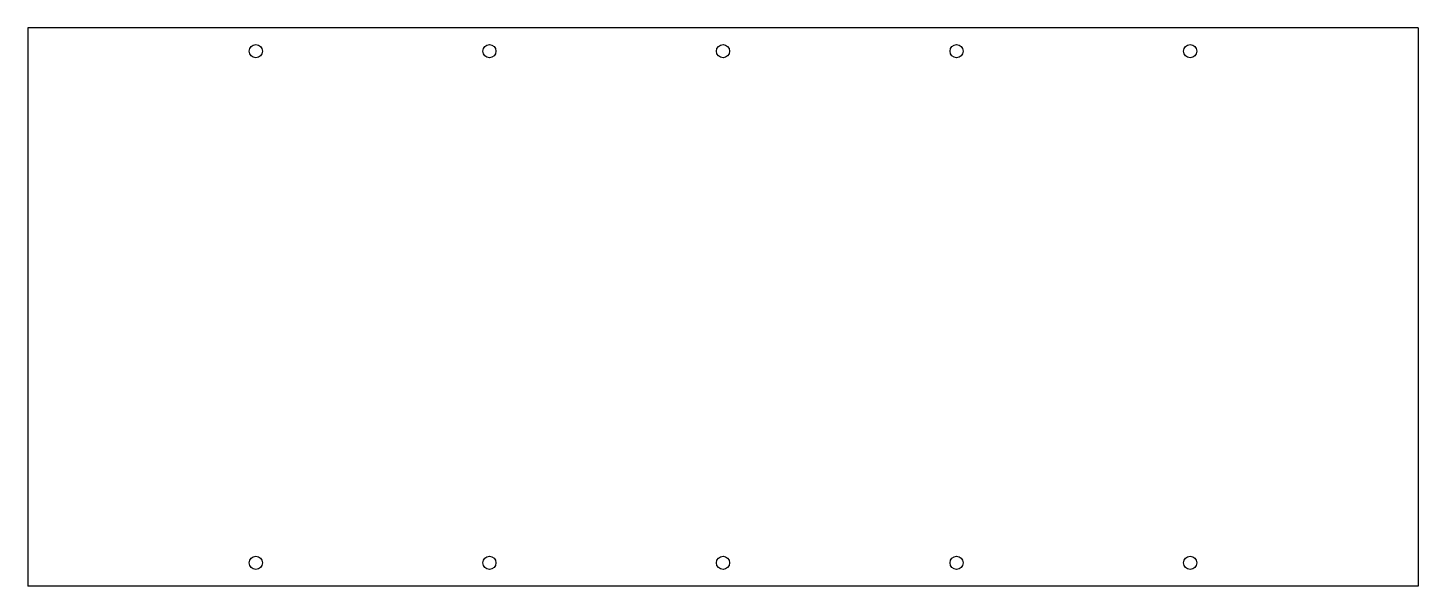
# Model space of a CAD drawing. Header units: millimetres. Extents: x -744 to 744, y -299 to 299.
import ezdxf

# ---------------------------------------------------------------- set-up
doc = ezdxf.new("R2010")
doc.units = ezdxf.units.MM

msp = doc.modelspace()

# ---------------------------------------------------------------- linework, layer by layer
at = {"color": 7, "linetype": 'Continuous', "lineweight": 25}
for p, q in [((-744, 298.7), (-744, -298.7)), ((744, 298.7), (-744, 298.7)), ((744, 298.7), (744, -298.7)), ((744, -298.7), (-744, -298.7))]:
    msp.add_line(p, q, dxfattribs=at)
for centre in [(-500, 273.7), (-250, 273.7), (0, 273.7), (250, 273.7), (500, 273.7), (-500, -273.7), (-250, -273.7), (0, -273.7), (250, -273.7), (500, -273.7)]:
    msp.add_circle(centre, 7, dxfattribs=at)

doc.saveas('drawing.dxf')
